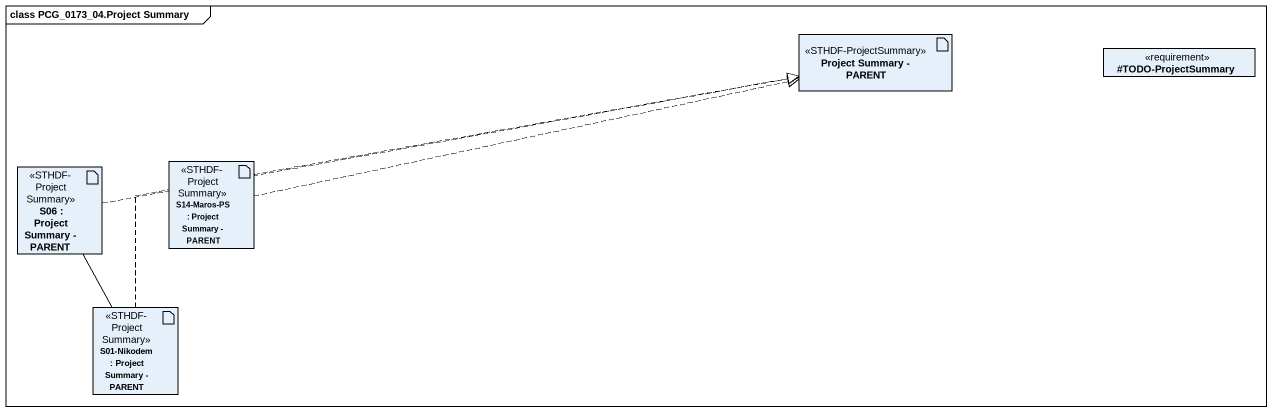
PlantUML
@startuml
mainframe class PCG_0173_04.Project Summary
allowmixing
hide circle
hide empty members
artifact "Project Summary - PARENT" as Project_Summary_PARENT <<STHDF-ProjectSummary>>
class "#TODO-ProjectSummary" as TODO_ProjectSummary <<requirement>>
artifact "S06 : Project Summary - PARENT" as S06 <<STHDF-ProjectSummary>>
artifact "S14-Maros-PS : Project Summary - PARENT" as S14_Maros_PS <<STHDF-ProjectSummary>>
artifact "S01-Nikodem : Project Summary - PARENT" as S01_Nikodem <<STHDF-ProjectSummary>>
S06 .right.|> Project_Summary_PARENT
S14_Maros_PS .right.|> Project_Summary_PARENT
S01_Nikodem .right.|> Project_Summary_PARENT
S01_Nikodem -up- S06
@enduml
